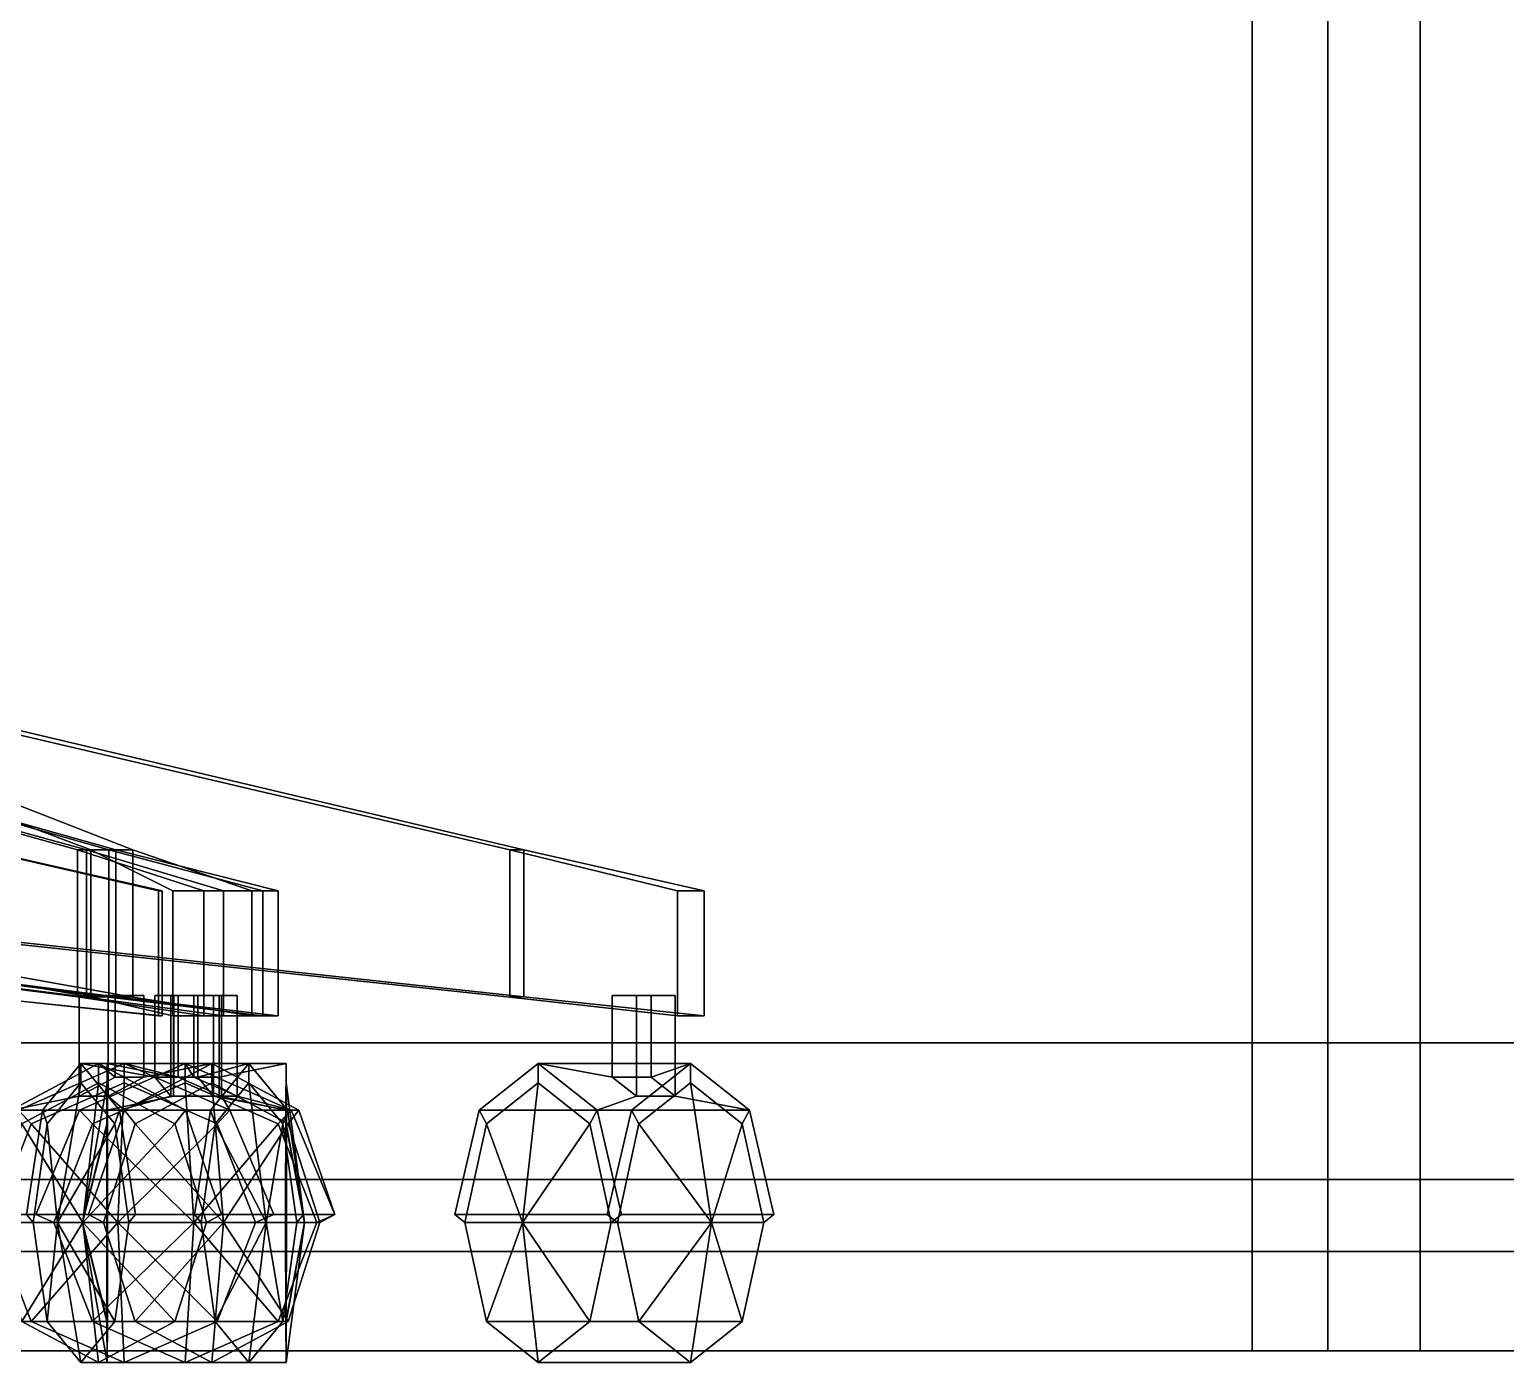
# Model space of a CAD drawing. Extents: x -252 to 252, y 0 to 101.
# Drawn here: x -83.98 to -68.41, y -0.12 to 13.94 of the extents above; entities that cross this region are included whole.
import ezdxf

# ---------------------------------------------------------------- set-up
doc = ezdxf.new("R2010")
doc.units = 0

msp = doc.modelspace()

# ---------------------------------------------------------------- linework, layer by layer
for points in [[(5.587004, 93.664322, 218.68718), (5.587248, -0.000022, 218.687424), (-88.283829, 0, 218.687424), (-88.283646, 93.664322, 218.68718)], [(-69.308243, 33.95929, -218.715683), (-71.079422, 33.95929, -218.704636), (-71.079361, 0.000001, -218.704636), (-69.308243, 0, -218.704636)], [(-71.079422, 33.95929, -218.704636), (-71.079361, 32.518917, -217.264267), (-71.0793, 0.000001, -217.264267), (-71.079361, 0.000001, -218.704636)], [(-69.308182, 0.000003, -178.285568), (-71.0793, 0.000003, -178.285568), (-71.0793, 33.95929, -178.285568), (-69.308243, 33.95929, -178.274521)], [(-71.0793, 0.000003, -178.285568), (-71.0793, 0.000001, -179.725937), (-71.0793, 32.518917, -179.725937), (-71.0793, 33.95929, -178.285568)], [(-69.308243, 0, -218.704636), (-69.308182, 0, -217.264267), (-69.308182, 32.518917, -217.264267), (-69.308243, 33.95929, -218.715683)], [(-69.308243, 33.95929, -178.274521), (-69.308182, 32.518917, -179.725937), (-69.308243, 0.000001, -179.725937), (-69.308182, 0.000003, -178.285568)], [(-71.079361, 32.518917, -217.264267), (-69.308182, 32.518917, -217.264267), (-69.308182, 0, -217.264267), (-71.0793, 0.000001, -217.264267)], [(-71.0793, 0.000001, -179.725937), (-69.308243, 0.000001, -179.725937), (-69.308182, 32.518917, -179.725937), (-71.0793, 32.518917, -179.725937)], [(-70.281143, 17.685005, 209.446945), (-87.140701, 17.685005, 209.446945), (-87.140762, 1.047779, 209.447189), (-70.281143, 1.047779, 209.447189)], [(-70.281143, 17.685005, 209.446945), (-70.281143, 1.047779, 209.447189), (-70.280899, 1.047782, 200.305344), (-70.280899, 17.685011, 200.305344)], [(-70.280899, 1.047782, 200.305344), (-49.674713, 1.047782, 200.323898), (-49.674713, 17.685011, 200.323898), (-70.280899, 17.685011, 200.305344)], [(-83.139114, 5.283146, -48.169998), (-83.471786, 5.285909, -47.74469), (-91.859451, 7.614397, -53.824509), (-91.365341, 7.614397, -54.495255)], [(-83.471786, 5.285909, -47.74469), (-83.471786, 3.733453, -47.74469), (-91.859451, 4.798215, -53.824509), (-91.859451, 7.614397, -53.824509)], [(-83.374619, 3.732189, -61.982483), (-83.374619, 5.283146, -61.982483), (-91.854996, 7.614397, -56.002075), (-91.854996, 4.798215, -56.002075)], [(-83.374619, 5.283146, -61.982483), (-83.067245, 5.285909, -61.5383), (-91.365341, 7.614397, -55.328262), (-91.854996, 7.614397, -56.002075)], [(-83.067245, 5.285909, -61.5383), (-83.067245, 3.733453, -61.5383), (-91.365341, 4.798215, -55.328262), (-91.365341, 7.614397, -55.328262)], [(-83.139114, 3.732189, -48.169998), (-83.139114, 5.283146, -48.169998), (-91.365341, 7.614397, -54.495255), (-91.365341, 4.798215, -54.495285)], [(-82.885483, 5.283146, -136.288666), (-83.329666, 5.285909, -135.981293), (-89.539688, 7.614397, -144.279388), (-88.865891, 7.614397, -144.769058)], [(-83.329666, 5.285909, -135.981293), (-83.329666, 3.733453, -135.981293), (-89.539688, 4.798215, -144.279388), (-89.539688, 7.614397, -144.279388)], [(-78.910355, 3.732189, -149.280853), (-78.910355, 5.283146, -149.280853), (-88.865891, 7.614397, -146.353561), (-88.865891, 4.798215, -146.353561)], [(-78.910355, 5.283146, -149.280853), (-78.762314, 5.285909, -148.761017), (-88.613937, 7.614397, -145.559464), (-88.865891, 7.614397, -146.353561)], [(-82.885483, 3.732189, -136.288666), (-82.885483, 5.283146, -136.288666), (-88.865891, 7.614397, -144.769058), (-88.865891, 4.798215, -144.769058)], [(-78.762314, 5.285909, -148.761017), (-78.762314, 3.733453, -148.761017), (-88.613937, 4.798215, -145.559464), (-88.613937, 7.614397, -145.559464)], [(-82.578842, 4.852058, 136.387802), (-82.616776, 4.852058, 137.40271), (-84.505722, 5.285909, 137.062439), (-84.484604, 5.283146, 136.522644)], [(-82.616776, 4.852058, 137.40271), (-82.616776, 3.535063, 137.402679), (-84.505722, 3.733453, 137.062439), (-84.505722, 5.285909, 137.062439)], [(-82.578873, 3.535063, 136.387802), (-82.578842, 4.852058, 136.387802), (-84.484604, 5.283146, 136.522644), (-84.484604, 3.732189, 136.522644)], [(-81.514694, 4.852058, -47.164352), (-82.13945, 4.852058, -46.363464), (-83.471786, 5.285909, -47.74469), (-83.139114, 5.283146, -48.169998)], [(-82.13945, 4.852058, -46.363464), (-82.13945, 3.535063, -46.363487), (-83.471786, 3.733453, -47.74469), (-83.471786, 5.285909, -47.74469)], [(-81.932327, 4.852058, -63.235321), (-81.352829, 4.852058, -62.40126), (-83.067245, 5.285909, -61.5383), (-83.374619, 5.283146, -61.982483)], [(-81.932327, 3.535063, -63.235321), (-81.932327, 4.852058, -63.235321), (-83.374619, 5.283146, -61.982483), (-83.374619, 3.732189, -61.982483)], [(-81.632645, 4.852058, -134.846375), (-82.46669, 4.852058, -134.266876), (-83.329666, 5.285909, -135.981293), (-82.885483, 5.283146, -136.288666)], [(-82.46669, 4.852058, -134.266876), (-82.46669, 3.535063, -134.266876), (-83.329666, 3.733453, -135.981293), (-83.329666, 5.285909, -135.981293)], [(-81.514694, 3.535063, -47.164345), (-81.514694, 4.852058, -47.164352), (-83.139114, 5.283146, -48.169998), (-83.139114, 3.732189, -48.169998)], [(-81.352829, 4.852058, -62.40126), (-81.352829, 3.535063, -62.40126), (-83.067245, 3.733453, -61.5383), (-83.067245, 5.285909, -61.5383)], [(-81.632645, 3.535063, -134.84639), (-81.632645, 4.852058, -134.846375), (-82.885483, 5.283146, -136.288666), (-82.885483, 3.732189, -136.288666)], [(-77.141098, 4.852058, -150.001724), (-76.861465, 4.852058, -149.025299), (-78.762314, 5.285909, -148.761017), (-78.910355, 5.283146, -149.280853)], [(-77.141098, 3.535063, -150.001724), (-77.141098, 4.852058, -150.001724), (-78.910355, 5.283146, -149.280853), (-78.910355, 3.732189, -149.280853)], [(-76.861465, 4.852058, -149.025299), (-76.861465, 3.535063, -149.025299), (-78.762314, 3.733453, -148.761017), (-78.762314, 5.285909, -148.761017)], [(-82.616776, 4.852058, 137.40271), (-82.578842, 4.852058, 136.387802), (-82.578873, 3.535063, 136.387802), (-82.616776, 3.535063, 137.402679)], [(-82.46669, 4.852058, -134.266876), (-81.632645, 4.852058, -134.846375), (-81.632645, 3.535063, -134.84639), (-82.46669, 3.535063, -134.266876)], [(-82.13945, 4.852058, -46.363464), (-81.514694, 4.852058, -47.164352), (-81.514694, 3.535063, -47.164345), (-82.13945, 3.535063, -46.363487)], [(-81.352829, 4.852058, -62.40126), (-81.932327, 4.852058, -63.235321), (-81.932327, 3.535063, -63.235321), (-81.352829, 3.535063, -62.40126)], [(-76.861465, 4.852058, -149.025299), (-77.141098, 4.852058, -150.001724), (-77.141098, 3.535063, -150.001724), (-76.861465, 3.535063, -149.025299)], [(-83.471786, 3.733453, -47.74469), (-83.139114, 3.732189, -48.169998), (-91.365341, 4.798215, -54.495285), (-91.859451, 4.798215, -53.824509)], [(-83.067245, 3.733453, -61.5383), (-83.374619, 3.732189, -61.982483), (-91.854996, 4.798215, -56.002075), (-91.365341, 4.798215, -55.328262)], [(-83.329666, 3.733453, -135.981293), (-82.885483, 3.732189, -136.288666), (-88.865891, 4.798215, -144.769058), (-89.539688, 4.798215, -144.279388)], [(-78.762314, 3.733453, -148.761017), (-78.910355, 3.732189, -149.280853), (-88.865891, 4.798215, -146.353561), (-88.613937, 4.798215, -145.559464)], [(-83.075272, 3.747315, 136.534103), (-83.452255, 3.747315, 136.842926), (-83.452255, 2.685376, 136.842926), (-83.075272, 2.887219, 136.534103)], [(-83.452255, 3.747315, 136.842926), (-83.148087, 3.747315, 137.214569), (-83.148087, 2.685376, 137.214569), (-83.452255, 2.685376, 136.842926)], [(-83.148087, 3.747315, 137.214569), (-82.771133, 3.747315, 136.905746), (-82.771133, 2.887219, 136.905746), (-83.148087, 2.685376, 137.214569)], [(-82.771133, 3.747315, 136.905746), (-83.075272, 3.747315, 136.534103), (-83.075272, 2.887219, 136.534103), (-82.771133, 2.887219, 136.905746)], [(-82.203079, 3.747315, -135.323196), (-82.654465, 3.747315, -135.158966), (-82.654465, 2.887219, -135.158966), (-82.203079, 2.887219, -135.323196)], [(-82.654465, 3.747315, -135.158966), (-82.487778, 3.747315, -134.700989), (-82.487778, 2.685376, -134.700989), (-82.654465, 2.887219, -135.158966)], [(-82.487778, 3.747315, -134.700989), (-82.036362, 3.747315, -134.865234), (-82.036362, 2.685376, -134.865234), (-82.487778, 2.685376, -134.700989)], [(-82.455704, 3.747315, -47.372826), (-82.457016, 3.747315, -46.885559), (-82.457016, 2.685376, -46.885559), (-82.455704, 2.887219, -47.372826)], [(-82.457016, 3.747315, -46.885559), (-81.976822, 3.747315, -46.884132), (-81.976822, 2.685376, -46.884132), (-82.457016, 2.685376, -46.885559)], [(-81.97554, 3.747315, -47.371407), (-82.455704, 3.747315, -47.372826), (-82.455704, 2.887219, -47.372826), (-81.97554, 2.887219, -47.371407)], [(-82.409134, 3.747315, -62.664886), (-82.244919, 3.747315, -62.213486), (-82.244919, 2.887219, -62.213486), (-82.409134, 2.887219, -62.664886)], [(-81.951187, 3.747315, -62.831589), (-82.409134, 3.747315, -62.664886), (-82.409134, 2.887219, -62.664886), (-81.951187, 2.685376, -62.831589)], [(-82.244919, 3.747315, -62.213486), (-81.786942, 3.747315, -62.380188), (-81.786942, 2.685376, -62.380188), (-82.244919, 2.887219, -62.213486)], [(-82.036362, 3.747315, -134.865234), (-82.203079, 3.747315, -135.323196), (-82.203079, 2.887219, -135.323196), (-82.036362, 2.685376, -134.865234)], [(-81.976822, 3.747315, -46.884132), (-81.97554, 3.747315, -47.371407), (-81.97554, 2.887219, -47.371407), (-81.976822, 2.685376, -46.884132)], [(-81.786942, 3.747315, -62.380188), (-81.951187, 3.747315, -62.831589), (-81.951187, 2.685376, -62.831589), (-81.786942, 2.685376, -62.380188)], [(-77.829178, 3.747315, -149.253662), (-77.419662, 3.747315, -149.002213), (-77.419662, 2.887219, -149.002213), (-77.829178, 2.887219, -149.253662)], [(-77.573959, 3.747315, -149.668686), (-77.829178, 3.747315, -149.253662), (-77.829178, 2.887219, -149.253662), (-77.573959, 2.685376, -149.668686)], [(-77.164627, 3.747315, -149.417465), (-77.573959, 3.747315, -149.668686), (-77.573959, 2.685376, -149.668686), (-77.164627, 2.685376, -149.417465)], [(-77.419662, 3.747315, -149.002213), (-77.164627, 3.747315, -149.417465), (-77.164627, 2.685376, -149.417465), (-77.419662, 2.887219, -149.002213)], [(-82.616776, 3.535063, 137.402679), (-82.578873, 3.535063, 136.387802), (-84.484604, 3.732189, 136.522644), (-84.505722, 3.733453, 137.062439)], [(-82.13945, 3.535063, -46.363487), (-81.514694, 3.535063, -47.164345), (-83.139114, 3.732189, -48.169998), (-83.471786, 3.733453, -47.74469)], [(-81.352829, 3.535063, -62.40126), (-81.932327, 3.535063, -63.235321), (-83.374619, 3.732189, -61.982483), (-83.067245, 3.733453, -61.5383)], [(-82.46669, 3.535063, -134.266876), (-81.632645, 3.535063, -134.84639), (-82.885483, 3.732189, -136.288666), (-83.329666, 3.733453, -135.981293)], [(-76.861465, 3.535063, -149.025299), (-77.141098, 3.535063, -150.001724), (-78.910355, 3.732189, -149.280853), (-78.762314, 3.733453, -148.761017)], [(-151.899734, 3.248811, -210.349472), (-71.0793, 3.248811, -210.349442), (-71.0793, 1.80844, -210.349442), (-151.899734, 1.80844, -210.349472)], [(-151.899734, 3.248811, -212.12059), (-151.899734, 1.80844, -212.12059), (-71.0793, 1.80844, -212.12059), (-71.0793, 3.248811, -212.12059)], [(-151.899734, 3.248811, -210.349472), (-151.899734, 3.248811, -212.12059), (-71.0793, 3.248811, -212.12059), (-71.0793, 3.248811, -210.349442)], [(-41.946686, 3.248811, 70.187317), (-150.308762, 3.248811, 70.187317), (-150.308762, 1.80844, 70.187317), (-41.946686, 1.80844, 70.187317)], [(-150.308762, 3.248811, 71.958435), (-41.946686, 3.248811, 71.958435), (-41.946686, 1.80844, 71.958435), (-150.308762, 1.80844, 71.958435)], [(-41.946686, 3.248811, 71.958435), (-150.308762, 3.248811, 71.958435), (-150.308762, 3.248811, 70.187317), (-41.946686, 3.248811, 70.187317)], [(-150.30864, 3.248811, -6.162376), (-41.946564, 3.248811, -6.162376), (-41.946564, 1.80844, -6.162376), (-150.30864, 1.80844, -6.162376)], [(-41.946564, 3.248811, -7.933495), (-150.30864, 3.248811, -7.933495), (-150.30864, 1.80844, -7.933495), (-41.946564, 1.80844, -7.933495)], [(-150.30864, 3.248811, -7.933495), (-41.946564, 3.248811, -7.933495), (-41.946564, 3.248811, -6.162376), (-150.30864, 3.248811, -6.162376)], [(-71.079361, 1.80844, -217.264267), (-71.079361, 3.248811, -217.264267), (-71.079422, 3.248811, -179.725937), (-71.079361, 1.80844, -179.725937)], [(-71.079361, 3.248811, -217.264267), (-69.308243, 3.248811, -217.264267), (-69.308243, 3.248811, -179.725937), (-71.079422, 3.248811, -179.725937)], [(-69.308243, 1.80844, -179.725937), (-69.308243, 3.248811, -179.725937), (-69.308243, 3.248811, -217.264267), (-69.308243, 1.80844, -217.264267)], [(-83.249893, 3.032307, 135.768188), (-84.16893, 2.540287, 136.520721), (-84.056473, 2.395207, 136.428894), (-83.249893, 2.827133, 135.768188)], [(-83.075272, 2.887219, 136.534103), (-83.452255, 2.685376, 136.842926), (-84.16893, 2.540287, 136.520721), (-83.249893, 3.032307, 135.768188)], [(-84.095047, 2.540288, -62.799561), (-82.978683, 3.032307, -63.205734), (-82.333481, 3.032307, -61.432968), (-83.4496, 2.540288, -61.026718)], [(-82.978683, 3.032307, -63.205734), (-84.095047, 2.540288, -62.799561), (-83.958817, 2.395207, -62.849045), (-82.978683, 2.827133, -63.205734)], [(-82.068405, 2.540288, -137.009094), (-81.662216, 3.032307, -135.892746), (-83.434982, 3.032307, -135.247543), (-83.841232, 2.540288, -136.363647)], [(-83.841232, 2.540288, -136.363647), (-83.434982, 3.032307, -135.247543), (-83.434982, 2.827133, -135.247543), (-83.791641, 2.395207, -136.227432)], [(-83.4496, 2.540288, -61.026718), (-82.333481, 3.032307, -61.432968), (-82.333481, 2.827133, -61.432968), (-83.31337, 2.395207, -61.076324)], [(-83.434982, 3.032307, -135.247543), (-83.028763, 2.540287, -134.131226), (-83.078384, 2.395207, -134.26767), (-83.434982, 2.827133, -135.247543)], [(-82.203079, 2.887219, -135.323196), (-82.654465, 2.887219, -135.158966), (-83.434982, 3.032307, -135.247543), (-81.662216, 3.032307, -135.892746)], [(-82.654465, 2.887219, -135.158966), (-82.487778, 2.685376, -134.700989), (-83.028763, 2.540287, -134.131226), (-83.434982, 3.032307, -135.247543)], [(-81.135605, 2.540288, 136.475113), (-82.054428, 3.032307, 137.227768), (-83.249893, 3.032307, 135.768188), (-82.330795, 2.540288, 135.015564)], [(-82.330795, 2.540288, 135.015564), (-83.249893, 3.032307, 135.768188), (-83.249893, 2.827133, 135.768188), (-82.443253, 2.395207, 135.107574)], [(-82.771133, 2.887219, 136.905746), (-83.075272, 2.887219, 136.534103), (-83.249893, 3.032307, 135.768188), (-82.054428, 3.032307, 137.227768)], [(-83.157913, 3.032307, -47.72522), (-83.161392, 2.540287, -46.5373), (-83.160934, 2.395207, -46.682388), (-83.157913, 2.827133, -47.72522)], [(-82.455704, 2.887219, -47.372826), (-82.457016, 2.685376, -46.885559), (-83.161392, 2.540287, -46.5373), (-83.157913, 3.032307, -47.72522)], [(-81.267868, 2.540288, -48.907341), (-81.271347, 3.032307, -47.719635), (-83.157913, 3.032307, -47.72522), (-83.154434, 2.540288, -48.912956)], [(-83.154434, 2.540288, -48.912956), (-83.157913, 3.032307, -47.72522), (-83.157913, 2.827133, -47.72522), (-83.154648, 2.395207, -48.767998)], [(-81.97554, 2.887219, -47.371407), (-82.455704, 2.887219, -47.372826), (-83.157913, 3.032307, -47.72522), (-81.271347, 3.032307, -47.719635)], [(-83.148087, 2.685376, 137.214569), (-82.771133, 2.887219, 136.905746), (-82.054428, 3.032307, 137.227768), (-82.973495, 2.540287, 137.980362)], [(-81.862595, 2.540287, -63.612106), (-82.978683, 3.032307, -63.205734), (-82.978683, 2.827133, -63.205734), (-81.998795, 2.395207, -63.562469)], [(-82.409134, 2.887219, -62.664886), (-82.244919, 2.887219, -62.213486), (-82.333481, 3.032307, -61.432968), (-82.978683, 3.032307, -63.205734)], [(-81.951187, 2.685376, -62.831589), (-82.409134, 2.887219, -62.664886), (-82.978683, 3.032307, -63.205734), (-81.862595, 2.540287, -63.612106)], [(-82.973495, 2.540287, 137.980362), (-82.054428, 3.032307, 137.227768), (-82.054428, 2.827133, 137.227768), (-82.861313, 2.395207, 137.888535)], [(-82.333481, 3.032307, -61.432968), (-81.217178, 2.540287, -61.839203), (-81.353622, 2.395207, -61.789566), (-82.333481, 2.827133, -61.432968)], [(-82.244919, 2.887219, -62.213486), (-81.786942, 2.685376, -62.380188), (-81.217178, 2.540287, -61.839203), (-82.333481, 3.032307, -61.432968)], [(-82.036362, 2.685376, -134.865234), (-82.203079, 2.887219, -135.323196), (-81.662216, 3.032307, -135.892746), (-81.255844, 2.540287, -134.776657)], [(-81.662216, 3.032307, -135.892746), (-82.068405, 2.540288, -137.009094), (-82.018906, 2.395207, -136.872879), (-81.662216, 2.827133, -135.892746)], [(-82.054428, 3.032307, 137.227768), (-81.135605, 2.540288, 136.475113), (-81.247787, 2.395207, 136.567154), (-82.054428, 2.827133, 137.227768)], [(-81.976822, 2.685376, -46.884132), (-81.97554, 2.887219, -47.371407), (-81.271347, 3.032307, -47.719635), (-81.274887, 2.540287, -46.531746)], [(-81.255844, 2.540287, -134.776657), (-81.662216, 3.032307, -135.892746), (-81.662216, 2.827133, -135.892746), (-81.305496, 2.395207, -134.912842)], [(-81.274887, 2.540287, -46.531746), (-81.271347, 3.032307, -47.719635), (-81.271347, 2.827133, -47.719635), (-81.274185, 2.395207, -46.676804)], [(-81.271347, 3.032307, -47.719635), (-81.267868, 2.540288, -48.907341), (-81.268082, 2.395207, -48.76236), (-81.271347, 2.827133, -47.719635)], [(-79.233322, 2.540288, -148.311218), (-78.611404, 3.032307, -149.323212), (-77.003952, 3.032307, -148.33577), (-77.625595, 2.540288, -147.323563)], [(-78.611404, 3.032307, -149.323212), (-79.233322, 2.540288, -148.311218), (-79.157394, 2.395207, -148.434616), (-78.611404, 2.827133, -149.323212)], [(-77.9897, 2.540287, -150.335358), (-78.611404, 3.032307, -149.323212), (-78.611404, 2.827133, -149.323212), (-78.065842, 2.395207, -150.211731)], [(-77.829178, 2.887219, -149.253662), (-77.419662, 2.887219, -149.002213), (-77.003952, 3.032307, -148.33577), (-78.611404, 3.032307, -149.323212)], [(-77.573959, 2.685376, -149.668686), (-77.829178, 2.887219, -149.253662), (-78.611404, 3.032307, -149.323212), (-77.9897, 2.540287, -150.335358)], [(-77.625595, 2.540288, -147.323563), (-77.003952, 3.032307, -148.33577), (-77.003952, 2.827133, -148.33577), (-77.549698, 2.395207, -147.447205)], [(-77.419662, 2.887219, -149.002213), (-77.164627, 2.685376, -149.417465), (-76.382217, 2.540287, -149.347961), (-77.003952, 3.032307, -148.33577)], [(-77.003952, 3.032307, -148.33577), (-76.382217, 2.540287, -149.347961), (-76.458115, 2.395207, -149.224319), (-77.003952, 2.827133, -148.33577)], [(-83.41539, 1.352447, 135.566025), (-83.249893, 2.827133, 135.768188), (-84.056473, 2.395207, 136.428894)], [(-83.045212, 1.352447, -63.388458), (-82.978683, 2.827133, -63.205734), (-83.958817, 2.395207, -62.849045)], [(-83.680588, 1.352447, -135.158295), (-83.791641, 2.395207, -136.227432), (-83.434982, 2.827133, -135.247543)], [(-83.680588, 1.352447, -135.158295), (-83.434982, 2.827133, -135.247543), (-83.078384, 2.395207, -134.26767)], [(-83.41893, 1.352447, -47.725891), (-83.154648, 2.395207, -48.767998), (-83.157913, 2.827133, -47.72522)], [(-83.41893, 1.352447, -47.725891), (-83.157913, 2.827133, -47.72522), (-83.160934, 2.395207, -46.682388)], [(-83.41539, 1.352447, 135.566025), (-82.443253, 2.395207, 135.107574), (-83.249893, 2.827133, 135.768188)], [(-82.244247, 1.352447, -61.187363), (-83.31337, 2.395207, -61.076324), (-82.333481, 2.827133, -61.432968)], [(-83.045212, 1.352447, -63.388458), (-81.998795, 2.395207, -63.562469), (-82.978683, 2.827133, -63.205734)], [(-81.931229, 1.352447, 137.37825), (-82.861313, 2.395207, 137.888535), (-82.054428, 2.827133, 137.227768)], [(-82.244247, 1.352447, -61.187363), (-82.333481, 2.827133, -61.432968), (-81.353622, 2.395207, -61.789566)], [(-81.931229, 1.352447, 137.37825), (-82.054428, 2.827133, 137.227768), (-81.247787, 2.395207, 136.567154)], [(-81.479507, 1.352447, -135.959259), (-81.662216, 2.827133, -135.892746), (-82.018906, 2.395207, -136.872879)], [(-81.479507, 1.352447, -135.959259), (-81.305496, 2.395207, -134.912842), (-81.662216, 2.827133, -135.892746)], [(-81.07692, 1.352447, -47.719086), (-81.274185, 2.395207, -46.676804), (-81.271347, 2.827133, -47.719635)], [(-81.07692, 1.352447, -47.719086), (-81.271347, 2.827133, -47.719635), (-81.268082, 2.395207, -48.76236)], [(-78.777054, 1.352447, -149.42514), (-78.611404, 2.827133, -149.323212), (-79.157394, 2.395207, -148.434616)], [(-78.777054, 1.352447, -149.42514), (-78.065842, 2.395207, -150.211731), (-78.611404, 2.827133, -149.323212)], [(-76.781418, 1.352447, -148.199051), (-77.549698, 2.395207, -147.447205), (-77.003952, 2.827133, -148.33577)], [(-76.781418, 1.352447, -148.199051), (-77.003952, 2.827133, -148.33577), (-76.458115, 2.395207, -149.224319)], [(-83.452255, 2.685376, 136.842926), (-83.148087, 2.685376, 137.214569), (-82.973495, 2.540287, 137.980362), (-84.16893, 2.540287, 136.520721)], [(-82.457016, 2.685376, -46.885559), (-81.976822, 2.685376, -46.884132), (-81.274887, 2.540287, -46.531746), (-83.161392, 2.540287, -46.5373)], [(-82.487778, 2.685376, -134.700989), (-82.036362, 2.685376, -134.865234), (-81.255844, 2.540287, -134.776657), (-83.028763, 2.540287, -134.131226)], [(-81.786942, 2.685376, -62.380188), (-81.951187, 2.685376, -62.831589), (-81.862595, 2.540287, -63.612106), (-81.217178, 2.540287, -61.839203)], [(-77.164627, 2.685376, -149.417465), (-77.573959, 2.685376, -149.668686), (-77.9897, 2.540287, -150.335358), (-76.382217, 2.540287, -149.347961)], [(-84.557358, 1.437434, -62.63118), (-84.095047, 2.540288, -62.799561), (-83.4496, 2.540288, -61.026718), (-83.912155, 1.437434, -60.858459)], [(-84.095047, 2.540288, -62.799561), (-84.557358, 1.437434, -62.63118), (-84.3647, 1.352447, -62.701477), (-83.958817, 2.395207, -62.849045)], [(-82.973495, 2.540287, 137.980362), (-83.354233, 1.437433, 138.292191), (-84.549454, 1.437433, 136.832474), (-84.16893, 2.540287, 136.520721)], [(-82.236771, 1.437434, -137.471405), (-82.068405, 2.540288, -137.009094), (-83.841232, 2.540288, -136.363647), (-84.009506, 1.437434, -136.826218)], [(-84.009506, 1.437434, -136.826218), (-83.841232, 2.540288, -136.363647), (-83.791641, 2.395207, -136.227432), (-83.939377, 1.352447, -136.633331)], [(-83.912155, 1.437434, -60.858459), (-83.4496, 2.540288, -61.026718), (-83.31337, 2.395207, -61.076324), (-83.719284, 1.352447, -60.928574)], [(-83.354233, 1.437433, 138.292191), (-82.973495, 2.540287, 137.980362), (-82.861313, 2.395207, 137.888535), (-83.195267, 1.352447, 138.16217)], [(-81.274887, 2.540287, -46.531746), (-81.276321, 1.437433, -46.039764), (-83.162888, 1.437433, -46.045319), (-83.161392, 2.540287, -46.5373)], [(-83.161392, 2.540287, -46.5373), (-83.162888, 1.437433, -46.045319), (-83.162155, 1.352447, -46.250412), (-83.160934, 2.395207, -46.682388)], [(-83.152908, 1.437434, -49.404984), (-83.154434, 2.540288, -48.912956), (-83.154648, 2.395207, -48.767998), (-83.153671, 1.352447, -49.19989)], [(-81.266098, 1.437434, -49.399414), (-81.267868, 2.540288, -48.907341), (-83.154434, 2.540288, -48.912956), (-83.152908, 1.437434, -49.404984)], [(-83.028763, 2.540287, -134.131226), (-82.860489, 1.437433, -133.669128), (-82.930618, 1.352447, -133.861771), (-83.078384, 2.395207, -134.26767)], [(-81.255844, 2.540287, -134.776657), (-81.087601, 1.437433, -134.314087), (-82.860489, 1.437433, -133.669128), (-83.028763, 2.540287, -134.131226)], [(-81.950272, 1.437434, 134.703857), (-82.330795, 2.540288, 135.015564), (-82.443253, 2.395207, 135.107574), (-82.109024, 1.352447, 134.833786)], [(-80.755081, 1.437434, 136.163437), (-81.135605, 2.540288, 136.475113), (-82.330795, 2.540288, 135.015564), (-81.950272, 1.437434, 134.703857)], [(-82.068405, 2.540288, -137.009094), (-82.236771, 1.437434, -137.471405), (-82.166489, 1.352447, -137.278763), (-82.018906, 2.395207, -136.872879)], [(-81.40004, 1.437433, -63.780365), (-81.862595, 2.540287, -63.612106), (-81.998795, 2.395207, -63.562469), (-81.592911, 1.352447, -63.710068)], [(-81.862595, 2.540287, -63.612106), (-81.40004, 1.437433, -63.780365), (-80.755081, 1.437433, -62.007462), (-81.217178, 2.540287, -61.839203)], [(-81.217178, 2.540287, -61.839203), (-80.755081, 1.437433, -62.007462), (-80.947708, 1.352447, -61.937347), (-81.353622, 2.395207, -61.789566)], [(-81.087601, 1.437433, -134.314087), (-81.255844, 2.540287, -134.776657), (-81.305496, 2.395207, -134.912842), (-81.157883, 1.352447, -134.506958)], [(-81.276321, 1.437433, -46.039764), (-81.274887, 2.540287, -46.531746), (-81.274185, 2.395207, -46.676804), (-81.275589, 1.352447, -46.244972)], [(-81.267868, 2.540288, -48.907341), (-81.266098, 1.437434, -49.399414), (-81.266922, 1.352447, -49.194206), (-81.268082, 2.395207, -48.76236)], [(-81.135605, 2.540288, 136.475113), (-80.755081, 1.437434, 136.163437), (-80.913589, 1.352447, 136.293411), (-81.247787, 2.395207, 136.567154)], [(-79.490738, 1.437434, -147.891602), (-79.233322, 2.540288, -148.311218), (-77.625595, 2.540288, -147.323563), (-77.883224, 1.437434, -146.90416)], [(-79.233322, 2.540288, -148.311218), (-79.490738, 1.437434, -147.891602), (-79.383469, 1.352447, -148.066513), (-79.157394, 2.395207, -148.434616)], [(-77.732376, 1.437433, -150.754562), (-77.9897, 2.540287, -150.335358), (-78.065842, 2.395207, -150.211731), (-77.839767, 1.352447, -150.57959)], [(-77.9897, 2.540287, -150.335358), (-77.732376, 1.437433, -150.754562), (-76.124832, 1.437433, -149.76712), (-76.382217, 2.540287, -149.347961)], [(-77.883224, 1.437434, -146.90416), (-77.625595, 2.540288, -147.323563), (-77.549698, 2.395207, -147.447205), (-77.775742, 1.352447, -147.079132)], [(-76.382217, 2.540287, -149.347961), (-76.124832, 1.437433, -149.76712), (-76.23204, 1.352447, -149.592148), (-76.458115, 2.395207, -149.224319)], [(-83.41539, 1.352447, 135.566025), (-84.056473, 2.395207, 136.428894), (-84.390732, 1.352447, 136.702499)], [(-83.045212, 1.352447, -63.388458), (-83.958817, 2.395207, -62.849045), (-84.3647, 1.352447, -62.701477)], [(-83.680588, 1.352447, -135.158295), (-83.939377, 1.352447, -136.633331), (-83.791641, 2.395207, -136.227432)], [(-82.244247, 1.352447, -61.187363), (-83.719284, 1.352447, -60.928574), (-83.31337, 2.395207, -61.076324)], [(-83.680588, 1.352447, -135.158295), (-83.078384, 2.395207, -134.26767), (-82.930618, 1.352447, -133.861771)], [(-83.41893, 1.352447, -47.725891), (-83.153671, 1.352447, -49.19989), (-83.154648, 2.395207, -48.767998)], [(-83.41893, 1.352447, -47.725891), (-83.160934, 2.395207, -46.682388), (-83.162155, 1.352447, -46.250412)], [(-83.41539, 1.352447, 135.566025), (-82.109024, 1.352447, 134.833786), (-82.443253, 2.395207, 135.107574)], [(-81.931229, 1.352447, 137.37825), (-83.195267, 1.352447, 138.16217), (-82.861313, 2.395207, 137.888535)], [(-83.045212, 1.352447, -63.388458), (-81.592911, 1.352447, -63.710068), (-81.998795, 2.395207, -63.562469)], [(-82.244247, 1.352447, -61.187363), (-81.353622, 2.395207, -61.789566), (-80.947708, 1.352447, -61.937347)], [(-81.479507, 1.352447, -135.959259), (-82.018906, 2.395207, -136.872879), (-82.166489, 1.352447, -137.278763)], [(-81.931229, 1.352447, 137.37825), (-81.247787, 2.395207, 136.567154), (-80.913589, 1.352447, 136.293411)], [(-81.479507, 1.352447, -135.959259), (-81.157883, 1.352447, -134.506958), (-81.305496, 2.395207, -134.912842)], [(-81.07692, 1.352447, -47.719086), (-81.275589, 1.352447, -46.244972), (-81.274185, 2.395207, -46.676804)], [(-81.07692, 1.352447, -47.719086), (-81.268082, 2.395207, -48.76236), (-81.266922, 1.352447, -49.194206)], [(-78.777054, 1.352447, -149.42514), (-79.157394, 2.395207, -148.434616), (-79.383469, 1.352447, -148.066513)], [(-78.777054, 1.352447, -149.42514), (-77.839767, 1.352447, -150.57959), (-78.065842, 2.395207, -150.211731)], [(-76.781418, 1.352447, -148.199051), (-77.775742, 1.352447, -147.079132), (-77.549698, 2.395207, -147.447205)], [(-76.781418, 1.352447, -148.199051), (-76.458115, 2.395207, -149.224319), (-76.23204, 1.352447, -149.592148)], [(-151.899734, 1.80844, -212.12059), (-151.899734, 1.80844, -210.349472), (-71.0793, 1.80844, -210.349442), (-71.0793, 1.80844, -212.12059)], [(-41.946686, 1.80844, 70.187317), (-150.308762, 1.80844, 70.187317), (-150.308762, 1.80844, 71.958435), (-41.946686, 1.80844, 71.958435)], [(-150.30864, 1.80844, -6.162376), (-41.946564, 1.80844, -6.162376), (-41.946564, 1.80844, -7.933495), (-150.30864, 1.80844, -7.933495)], [(-69.308243, 1.80844, -217.264267), (-71.079361, 1.80844, -217.264267), (-71.079361, 1.80844, -179.725937), (-69.308243, 1.80844, -179.725937)], [(-84.557358, 1.437434, -62.63118), (-83.912155, 1.437434, -60.858459), (-83.719284, 1.352447, -60.928574), (-84.3647, 1.352447, -62.701477)], [(-84.549454, 1.437433, 136.832474), (-83.354233, 1.437433, 138.292191), (-83.195267, 1.352447, 138.16217), (-84.390732, 1.352447, 136.702499)], [(-82.236771, 1.437434, -137.471405), (-84.009506, 1.437434, -136.826218), (-83.939377, 1.352447, -136.633331), (-82.166489, 1.352447, -137.278763)], [(-83.162888, 1.437433, -46.045319), (-81.276321, 1.437433, -46.039764), (-81.275589, 1.352447, -46.244972), (-83.162155, 1.352447, -46.250412)], [(-81.266098, 1.437434, -49.399414), (-83.152908, 1.437434, -49.404984), (-83.153671, 1.352447, -49.19989), (-81.266922, 1.352447, -49.194206)], [(-82.860489, 1.437433, -133.669128), (-81.087601, 1.437433, -134.314087), (-81.157883, 1.352447, -134.506958), (-82.930618, 1.352447, -133.861771)], [(-80.755081, 1.437434, 136.163437), (-81.950272, 1.437434, 134.703857), (-82.109024, 1.352447, 134.833786), (-80.913589, 1.352447, 136.293411)], [(-80.755081, 1.437433, -62.007462), (-81.40004, 1.437433, -63.780365), (-81.592911, 1.352447, -63.710068), (-80.947708, 1.352447, -61.937347)], [(-79.490738, 1.437434, -147.891602), (-77.883224, 1.437434, -146.90416), (-77.775742, 1.352447, -147.079132), (-79.383469, 1.352447, -148.066513)], [(-76.124832, 1.437433, -149.76712), (-77.732376, 1.437433, -150.754562), (-77.839767, 1.352447, -150.57959), (-76.23204, 1.352447, -149.592148)], [(-83.195267, 1.352447, 138.16217), (-82.861313, 0.309688, 137.888535), (-84.056473, 0.309688, 136.428894), (-84.390732, 1.352447, 136.702499)], [(-83.41539, 1.352447, 135.566025), (-84.390732, 1.352447, 136.702499), (-84.056473, 0.309688, 136.428894)], [(-83.958817, 0.309688, -62.849045), (-84.3647, 1.352447, -62.701477), (-83.719284, 1.352447, -60.928574), (-83.31337, 0.309688, -61.076324)], [(-83.045212, 1.352447, -63.388458), (-84.3647, 1.352447, -62.701477), (-83.958817, 0.309688, -62.849045)], [(-83.41539, 1.352447, 135.566025), (-84.056473, 0.309688, 136.428894), (-83.249893, -0.122238, 135.768188)], [(-83.045212, 1.352447, -63.388458), (-83.958817, 0.309688, -62.849045), (-82.978683, -0.122238, -63.205734)], [(-82.018906, 0.309688, -136.872879), (-82.166489, 1.352447, -137.278763), (-83.939377, 1.352447, -136.633331), (-83.791641, 0.309688, -136.227432)], [(-83.680588, 1.352447, -135.158295), (-83.791641, 0.309688, -136.227432), (-83.939377, 1.352447, -136.633331)], [(-83.680588, 1.352447, -135.158295), (-83.434982, -0.122238, -135.247543), (-83.791641, 0.309688, -136.227432)], [(-82.244247, 1.352447, -61.187363), (-83.31337, 0.309688, -61.076324), (-83.719284, 1.352447, -60.928574)], [(-83.680588, 1.352447, -135.158295), (-82.930618, 1.352447, -133.861771), (-83.078384, 0.309688, -134.26767)], [(-83.680588, 1.352447, -135.158295), (-83.078384, 0.309688, -134.26767), (-83.434982, -0.122238, -135.247543)], [(-83.41893, 1.352447, -47.725891), (-83.154648, 0.309688, -48.767998), (-83.153671, 1.352447, -49.19989)], [(-83.41893, 1.352447, -47.725891), (-83.162155, 1.352447, -46.250412), (-83.160934, 0.309688, -46.682388)], [(-83.41893, 1.352447, -47.725891), (-83.160934, 0.309688, -46.682388), (-83.157913, -0.122238, -47.72522)], [(-83.41893, 1.352447, -47.725891), (-83.157913, -0.122238, -47.72522), (-83.154648, 0.309688, -48.767998)], [(-83.41539, 1.352447, 135.566025), (-82.443253, 0.309688, 135.107574), (-82.109024, 1.352447, 134.833786)], [(-83.41539, 1.352447, 135.566025), (-83.249893, -0.122238, 135.768188), (-82.443253, 0.309688, 135.107574)], [(-82.244247, 1.352447, -61.187363), (-82.333481, -0.122238, -61.432968), (-83.31337, 0.309688, -61.076324)], [(-81.931229, 1.352447, 137.37825), (-82.861313, 0.309688, 137.888535), (-83.195267, 1.352447, 138.16217)], [(-81.275589, 1.352447, -46.244972), (-81.274185, 0.309688, -46.676804), (-83.160934, 0.309688, -46.682388), (-83.162155, 1.352447, -46.250412)], [(-81.268082, 0.309688, -48.76236), (-81.266922, 1.352447, -49.194206), (-83.153671, 1.352447, -49.19989), (-83.154648, 0.309688, -48.767998)], [(-81.157883, 1.352447, -134.506958), (-81.305496, 0.309688, -134.912842), (-83.078384, 0.309688, -134.26767), (-82.930618, 1.352447, -133.861771)], [(-83.045212, 1.352447, -63.388458), (-81.998795, 0.309688, -63.562469), (-81.592911, 1.352447, -63.710068)], [(-83.045212, 1.352447, -63.388458), (-82.978683, -0.122238, -63.205734), (-81.998795, 0.309688, -63.562469)], [(-81.931229, 1.352447, 137.37825), (-82.054428, -0.122238, 137.227768), (-82.861313, 0.309688, 137.888535)], [(-81.247787, 0.309688, 136.567154), (-80.913589, 1.352447, 136.293411), (-82.109024, 1.352447, 134.833786), (-82.443253, 0.309688, 135.107574)], [(-82.244247, 1.352447, -61.187363), (-81.353622, 0.309688, -61.789566), (-82.333481, -0.122238, -61.432968)], [(-82.244247, 1.352447, -61.187363), (-80.947708, 1.352447, -61.937347), (-81.353622, 0.309688, -61.789566)], [(-81.479507, 1.352447, -135.959259), (-82.166489, 1.352447, -137.278763), (-82.018906, 0.309688, -136.872879)], [(-81.931229, 1.352447, 137.37825), (-81.247787, 0.309688, 136.567154), (-82.054428, -0.122238, 137.227768)], [(-81.479507, 1.352447, -135.959259), (-82.018906, 0.309688, -136.872879), (-81.662216, -0.122238, -135.892746)], [(-81.592911, 1.352447, -63.710068), (-81.998795, 0.309688, -63.562469), (-81.353622, 0.309688, -61.789566), (-80.947708, 1.352447, -61.937347)], [(-81.931229, 1.352447, 137.37825), (-80.913589, 1.352447, 136.293411), (-81.247787, 0.309688, 136.567154)], [(-81.479507, 1.352447, -135.959259), (-81.662216, -0.122238, -135.892746), (-81.305496, 0.309688, -134.912842)], [(-81.479507, 1.352447, -135.959259), (-81.305496, 0.309688, -134.912842), (-81.157883, 1.352447, -134.506958)], [(-81.07692, 1.352447, -47.719086), (-81.274185, 0.309688, -46.676804), (-81.275589, 1.352447, -46.244972)], [(-81.07692, 1.352447, -47.719086), (-81.271347, -0.122238, -47.719635), (-81.274185, 0.309688, -46.676804)], [(-81.07692, 1.352447, -47.719086), (-81.268082, 0.309688, -48.76236), (-81.271347, -0.122238, -47.719635)], [(-81.07692, 1.352447, -47.719086), (-81.266922, 1.352447, -49.194206), (-81.268082, 0.309688, -48.76236)], [(-79.157394, 0.309688, -148.434616), (-79.383469, 1.352447, -148.066513), (-77.775742, 1.352447, -147.079132), (-77.549698, 0.309688, -147.447205)], [(-78.777054, 1.352447, -149.42514), (-79.383469, 1.352447, -148.066513), (-79.157394, 0.309688, -148.434616)], [(-78.777054, 1.352447, -149.42514), (-79.157394, 0.309688, -148.434616), (-78.611404, -0.122238, -149.323212)], [(-78.777054, 1.352447, -149.42514), (-78.065842, 0.309688, -150.211731), (-77.839767, 1.352447, -150.57959)], [(-78.777054, 1.352447, -149.42514), (-78.611404, -0.122238, -149.323212), (-78.065842, 0.309688, -150.211731)], [(-77.839767, 1.352447, -150.57959), (-78.065842, 0.309688, -150.211731), (-76.458115, 0.309688, -149.224319), (-76.23204, 1.352447, -149.592148)], [(-76.781418, 1.352447, -148.199051), (-77.549698, 0.309688, -147.447205), (-77.775742, 1.352447, -147.079132)], [(-76.781418, 1.352447, -148.199051), (-77.003952, -0.122238, -148.33577), (-77.549698, 0.309688, -147.447205)], [(-76.781418, 1.352447, -148.199051), (-76.458115, 0.309688, -149.224319), (-77.003952, -0.122238, -148.33577)], [(-76.781418, 1.352447, -148.199051), (-76.23204, 1.352447, -149.592148), (-76.458115, 0.309688, -149.224319)], [(-70.280899, 1.047782, 200.305344), (-87.140518, 1.047782, 200.323898), (-88.283585, -0.00002, 200.323898), (-70.280899, -0.000039, 200.323654)], [(-70.281143, 1.047779, 209.447189), (-87.140762, 1.047779, 209.447189), (-87.140518, 1.047782, 200.305344), (-70.280899, 1.047782, 200.305344)], [(-70.280899, -0.000039, 200.323654), (-49.674713, -0.000039, 200.323898), (-49.674713, 1.047782, 200.323898), (-70.280899, 1.047782, 200.305344)], [(-82.861313, 0.309688, 137.888535), (-82.054428, -0.122238, 137.227768), (-83.249893, -0.122238, 135.768188), (-84.056473, 0.309688, 136.428894)], [(-82.978683, -0.122238, -63.205734), (-83.958817, 0.309688, -62.849045), (-83.31337, 0.309688, -61.076324), (-82.333481, -0.122238, -61.432968)], [(-81.662216, -0.122238, -135.892746), (-82.018906, 0.309688, -136.872879), (-83.791641, 0.309688, -136.227432), (-83.434982, -0.122238, -135.247543)], [(-81.305496, 0.309688, -134.912842), (-81.662216, -0.122238, -135.892746), (-83.434982, -0.122238, -135.247543), (-83.078384, 0.309688, -134.26767)], [(-82.054428, -0.122238, 137.227768), (-81.247787, 0.309688, 136.567154), (-82.443253, 0.309688, 135.107574), (-83.249893, -0.122238, 135.768188)], [(-81.274185, 0.309688, -46.676804), (-81.271347, -0.122238, -47.719635), (-83.157913, -0.122238, -47.72522), (-83.160934, 0.309688, -46.682388)], [(-81.271347, -0.122238, -47.719635), (-81.268082, 0.309688, -48.76236), (-83.154648, 0.309688, -48.767998), (-83.157913, -0.122238, -47.72522)], [(-81.998795, 0.309688, -63.562469), (-82.978683, -0.122238, -63.205734), (-82.333481, -0.122238, -61.432968), (-81.353622, 0.309688, -61.789566)], [(-78.611404, -0.122238, -149.323212), (-79.157394, 0.309688, -148.434616), (-77.549698, 0.309688, -147.447205), (-77.003952, -0.122238, -148.33577)], [(-78.065842, 0.309688, -150.211731), (-78.611404, -0.122238, -149.323212), (-77.003952, -0.122238, -148.33577), (-76.458115, 0.309688, -149.224319)]]:
    msp.add_3dface(points)

doc.saveas('drawing.dxf')
